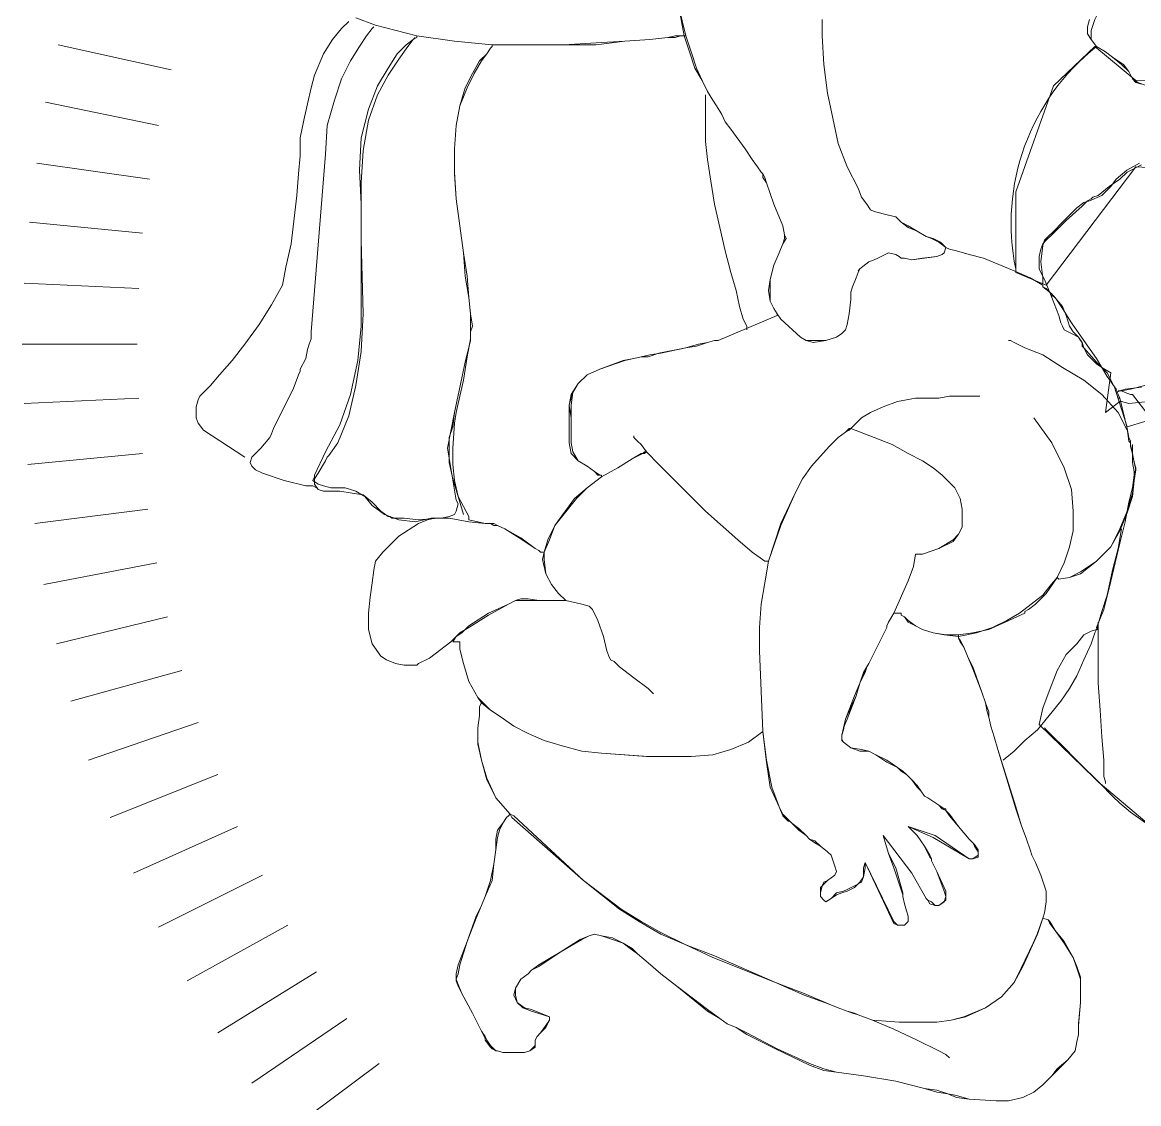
# Model space of a CAD drawing. Header units: centimetres. Extents: x -2268 to 4168, y -1681 to 1458.
# Drawn here: x 650.561 to 653.855, y 21.896 to 25.087 of the extents above; entities that cross this region are included whole.
import ezdxf

# ---------------------------------------------------------------- set-up
doc = ezdxf.new("R2010")
doc.units = ezdxf.units.CM
doc.layers.add('PDF _Geometria_Num_Penna__7', color=7, linetype='Continuous', lineweight=18)

msp = doc.modelspace()

# ---------------------------------------------------------------- linework, layer by layer
at = {"layer": 'PDF _Geometria_Num_Penna__7', "color": 7, "linetype": 'Continuous', "lineweight": 18, "flags": 128}
for points in [[(653.868, 25.465), (653.8415, 25.375), (653.8362, 25.338), (653.8257, 25.3062), (653.8257, 25.2797), (653.8204, 25.2639), (653.8204, 25.2427), (653.8151, 25.2268), (653.8045, 25.211), (653.7886, 25.1845), (653.741, 25.1263), (653.7251, 25.0945), (653.7145, 25.0628), (653.7145, 25.0363), (653.7304, 25.0152), (653.7569, 24.9993), (653.778, 24.9834), (653.8045, 24.9622), (653.8257, 24.9411), (653.8362, 24.9199), (653.8521, 24.9093), (653.8786, 24.8987)], [(652.4974, 25.1316), (652.5185, 25.0469), (652.5132, 25.0469), (652.5027, 25.0469), (652.4868, 25.0416), (652.4656, 25.0416), (652.4127, 25.0363), (652.3386, 25.031), (652.2539, 25.0204), (652.1587, 25.0204), (652.0581, 25.0204), (651.947, 25.0204), (651.8359, 25.031), (651.7247, 25.0469), (651.603, 25.0787), (651.5448, 25.0998)], [(652.9207, 25.0945), (652.9207, 25.0469), (652.926, 24.9622), (652.9366, 24.8776), (652.9525, 24.8035), (652.9684, 24.7294), (652.9948, 24.6606), (653.0266, 24.5971), (653.0372, 24.5706), (653.053, 24.5495), (653.0636, 24.5336), (653.0742, 24.5283), (653.1165, 24.5177), (653.1377, 24.5124), (653.1536, 24.4965), (653.1747, 24.4807), (653.2012, 24.4701), (653.2277, 24.4542), (653.2488, 24.4489), (653.27, 24.4383), (653.2859, 24.4225), (653.2806, 24.4066), (653.2753, 24.4013), (653.2594, 24.396), (653.2224, 24.3907), (653.1853, 24.3854), (653.1642, 24.3907), (653.1536, 24.3907), (653.1483, 24.396), (653.1377, 24.4013), (653.1165, 24.4066), (653.0848, 24.3907), (653.0742, 24.3854), (653.0583, 24.3801), (653.0319, 24.359), (653.0266, 24.3484), (653.0213, 24.3325), (653.0107, 24.306), (653.0054, 24.2902), (653.0054, 24.269), (653.0001, 24.2267), (652.9948, 24.1949), (652.9895, 24.179), (652.9842, 24.1737), (652.9789, 24.1684), (652.9631, 24.1579), (652.9313, 24.1473), (652.8943, 24.1473), (652.8731, 24.1473), (652.8572, 24.1579), (652.799, 24.2108), (652.7884, 24.2267), (652.7779, 24.2425), (652.7673, 24.2637), (652.7673, 24.2955), (652.7673, 24.3272), (652.7779, 24.3695), (652.7937, 24.4066), (652.8043, 24.433), (652.8149, 24.4489), (652.8096, 24.4595), (652.8043, 24.486), (652.7779, 24.5495), (652.7567, 24.613), (652.7514, 24.6288), (652.7461, 24.6394), (652.7408, 24.6447), (652.7302, 24.6606), (652.7144, 24.6818), (652.6932, 24.7135), (652.6509, 24.7717), (652.635, 24.7929), (652.6244, 24.8141), (652.6191, 24.8246), (652.6085, 24.8405), (652.5979, 24.8564), (652.5821, 24.8829), (652.5662, 24.9146), (652.5503, 24.9516), (652.5344, 24.9993), (652.5186, 25.0469), (652.4974, 25.1316)], [(652.4974, 25.1316), (652.5133, 25.0469), (652.5291, 24.9993), (652.545, 24.9516), (652.5662, 24.9146), (652.5821, 24.8829), (652.5979, 24.8564), (652.6085, 24.8405), (652.6191, 24.8246), (652.6244, 24.8141), (652.635, 24.7929), (652.6509, 24.7717), (652.6932, 24.7135), (652.7144, 24.6818), (652.7302, 24.6606), (652.7408, 24.6447), (652.7461, 24.6394), (652.7461, 24.6288), (652.7567, 24.613), (652.7779, 24.5495), (652.8043, 24.486), (652.8096, 24.4595), (652.8096, 24.4489), (652.8043, 24.433), (652.7937, 24.4066), (652.7779, 24.3695), (652.7673, 24.3272), (652.762, 24.2955), (652.7673, 24.2637), (652.7779, 24.2425), (652.7884, 24.2267), (652.799, 24.2108), (652.8572, 24.1579), (652.8731, 24.1473), (652.8943, 24.142), (652.9313, 24.1473), (652.9631, 24.1579), (652.9789, 24.1684), (652.9842, 24.1737), (652.9895, 24.179), (652.9948, 24.1949), (653.0001, 24.2267), (653.0054, 24.269), (653.0054, 24.2902), (653.0107, 24.306), (653.0213, 24.3325), (653.0266, 24.3484), (653.0319, 24.359)], [(651.5237, 25.0892), (651.5025, 25.0681), (651.476, 25.0363), (651.4496, 24.994), (651.4231, 24.9305), (651.4125, 24.8934), (651.4019, 24.8458), (651.3914, 24.7982), (651.3808, 24.7453), (651.3808, 24.74), (651.3808, 24.7294), (651.3808, 24.6923), (651.3755, 24.6394), (651.3702, 24.5759), (651.3543, 24.433), (651.3384, 24.3642), (651.3279, 24.3113), (651.2961, 24.2531), (651.2591, 24.1949), (651.2167, 24.1367), (651.1797, 24.0891), (651.1426, 24.0467), (651.1162, 24.015), (651.095, 23.9938), (651.0844, 23.9832), (651.0791, 23.9726), (651.0738, 23.9515), (651.0738, 23.9197), (651.0791, 23.9039), (651.095, 23.8827), (651.2167, 23.8033)], [(651.4284, 23.7133), (651.4178, 23.7186), (651.3967, 23.7186), (651.3332, 23.7345), (651.2697, 23.7557), (651.2485, 23.7663), (651.2379, 23.7768), (651.2326, 23.7874), (651.2379, 23.8033), (651.2485, 23.8139), (651.2644, 23.8298), (651.2908, 23.8615), (651.2961, 23.8721), (651.3014, 23.888), (651.312, 23.9091), (651.3596, 24.0044), (651.3755, 24.0467), (651.3808, 24.0573), (651.3808, 24.0626), (651.3967, 24.0944), (651.402, 24.1208), (651.4073, 24.1367), (651.4125, 24.1526), (651.4125, 24.1684), (651.4125, 24.1737), (651.4549, 24.6976), (651.4602, 24.7823), (651.4813, 24.8564), (651.5025, 24.9199), (651.529, 24.9728), (651.5554, 25.0152), (651.5766, 25.0469), (651.5925, 25.0681), (651.5978, 25.0734)], [(652.5132, 25.0469), (652.508, 25.0469), (652.5027, 25.0469), (652.4868, 25.0469), (652.4656, 25.0416), (652.4127, 25.0363), (652.3386, 25.031), (652.2539, 25.0257), (652.1587, 25.0204), (652.0581, 25.0204), (651.947, 25.0204), (651.8359, 25.031), (651.7247, 25.0469), (651.603, 25.0787), (651.5448, 25.0998)], [(652.9207, 25.0945), (652.9207, 25.0469), (652.926, 24.9622), (652.9366, 24.8776), (652.9525, 24.8035), (652.9684, 24.7294), (652.9948, 24.6606), (653.0266, 24.5971), (653.0372, 24.5706), (653.053, 24.5495), (653.0636, 24.5336), (653.0742, 24.5283), (653.1165, 24.5177), (653.1377, 24.5124), (653.1536, 24.4965), (653.1747, 24.486), (653.2012, 24.4701), (653.2277, 24.4542), (653.2435, 24.4489), (653.2647, 24.4383), (653.2859, 24.4225), (653.2806, 24.4066), (653.2753, 24.4013), (653.2594, 24.396), (653.2171, 24.3907), (653.1853, 24.3854), (653.1642, 24.3907), (653.1536, 24.3907), (653.1483, 24.396), (653.1377, 24.4013), (653.1165, 24.4066), (653.0848, 24.3907), (653.0742, 24.3854), (653.0583, 24.3801), (653.0319, 24.359), (653.0266, 24.3537)], [(653.8627, 24.904), (653.8468, 24.9093), (653.8362, 24.9199), (653.8256, 24.9411), (653.8098, 24.9622), (653.778, 24.9834), (653.7568, 24.9993), (653.7304, 25.0152), (653.7145, 25.0363), (653.7039, 25.0522), (653.7039, 25.0734), (653.7092, 25.0945)], [(651.7195, 25.0416), (651.7142, 25.0363), (651.693, 25.0204), (651.6665, 24.994), (651.6401, 24.9516), (651.6083, 24.8987), (651.5819, 24.8299), (651.5607, 24.7453), (651.5554, 24.65), (651.5607, 24.5495), (651.5607, 24.4436), (651.566, 24.2267), (651.5607, 24.1155), (651.5448, 24.015), (651.5237, 23.925), (651.4919, 23.8456), (651.4654, 23.8086), (651.4602, 23.8033), (651.4549, 23.7927), (651.4337, 23.7557), (651.4231, 23.7398), (651.4231, 23.7239), (651.4337, 23.7081), (651.4496, 23.7028), (651.4972, 23.7028), (651.5342, 23.6975), (651.566, 23.6922), (651.5925, 23.671), (651.6189, 23.6445), (651.6401, 23.6287), (651.6454, 23.6287), (651.6507, 23.6234), (651.6877, 23.6234), (651.73, 23.6181), (651.7883, 23.6234)], [(650.6664, 25.0204), (650.9998, 24.9464)], [(651.947, 25.0152), (651.9417, 25.0099), (651.9312, 24.994), (651.91, 24.9728), (651.8888, 24.9358), (651.8676, 24.8934), (651.8518, 24.8405), (651.8412, 24.7823), (651.8359, 24.7135), (651.8359, 24.6447), (651.8412, 24.5653), (651.8624, 24.4066), (651.8676, 24.3378), (651.8782, 24.2743), (651.8835, 24.2267), (651.8835, 24.1896), (651.8835, 24.1526), (651.8729, 24.0997), (651.8624, 24.0309), (651.8465, 23.9621), (651.8412, 23.9356), (651.8359, 23.9039), (651.8306, 23.8298), (651.8306, 23.7821), (651.8359, 23.7345), (651.8465, 23.6869), (651.8624, 23.634)], [(654.1326, 24.6447), (653.8468, 24.6606), (653.5822, 24.3113), (653.4923, 24.3484), (653.4923, 24.5865), (653.6034, 24.8987), (653.7251, 25.0152), (653.8468, 24.9146), (654.2437, 24.904)], [(652.5768, 24.8723), (652.5768, 24.867), (652.5768, 24.8511), (652.5768, 24.8194), (652.5768, 24.7823), (652.5768, 24.7347), (652.5821, 24.6818), (652.5926, 24.6183), (652.6032, 24.5495), (652.635, 24.4119), (652.6509, 24.3484), (652.6667, 24.2955), (652.6773, 24.2478), (652.6879, 24.2108), (652.6985, 24.1896), (652.6985, 24.179)], [(650.6293, 24.8511), (650.9627, 24.7823)], [(650.6029, 24.6712), (650.9363, 24.6236)], [(653.8627, 24.6659), (653.8204, 24.6447), (653.7992, 24.6236), (653.7674, 24.6024), (653.7357, 24.5759), (653.7198, 24.5706), (653.7145, 24.5653), (653.7039, 24.56), (653.6881, 24.5442), (653.6404, 24.5018), (653.5981, 24.4595), (653.5822, 24.4436), (653.5716, 24.433), (653.5664, 24.4172), (653.5611, 24.396), (653.5611, 24.3748), (653.5611, 24.359), (653.5664, 24.3484), (653.5769, 24.3272), (653.5981, 24.2743), (653.6193, 24.2214), (653.6246, 24.2002), (653.6299, 24.1896), (653.6351, 24.179), (653.6563, 24.1684), (653.6775, 24.1579), (653.6881, 24.142), (653.6934, 24.1261), (653.7039, 24.1049), (653.7304, 24.0785), (653.7463, 24.0679), (653.7727, 24.052), (653.7569, 23.9356), (653.7992, 23.9674), (653.8045, 23.9674), (653.8257, 23.9621), (653.8839, 23.9674)], [(653.5716, 24.3166), (653.5716, 24.3219), (653.5716, 24.3325), (653.5663, 24.3801), (653.5716, 24.4278), (653.5769, 24.4436), (653.5928, 24.4595), (653.5981, 24.4648), (653.6351, 24.5018), (653.651, 24.5177), (653.6722, 24.5389), (653.6933, 24.5548), (653.7092, 24.56), (653.7463, 24.5759), (653.7727, 24.6024), (653.7886, 24.6236), (653.8203, 24.65), (653.8574, 24.6712)], [(650.5817, 24.4965), (650.9151, 24.4648)], [(653.2859, 24.4225), (653.2964, 24.4172), (653.3176, 24.4119), (653.3547, 24.4013), (653.397, 24.3907), (653.487, 24.3537), (653.5346, 24.3325), (653.5716, 24.3113), (653.5716, 24.306), (653.5981, 24.2849)], [(650.5658, 24.3166), (650.9045, 24.3007)], [(653.6193, 23.4435), (653.651, 23.4487), (653.6828, 23.4593), (653.7304, 23.4964), (653.7727, 23.5387), (653.7992, 23.5916), (653.8204, 23.6445), (653.8362, 23.6975), (653.8415, 23.7398), (653.8468, 23.7716), (653.8415, 23.7874), (653.8362, 23.8139), (653.8309, 23.8351), (653.8309, 23.8456), (653.8309, 23.8509), (653.8257, 23.8615), (653.8204, 23.888), (653.7992, 23.9779), (653.7939, 23.9885), (653.7886, 24.0044), (653.7622, 24.0414), (653.7304, 24.0944), (653.6934, 24.1473), (653.6563, 24.2002), (653.6299, 24.2425), (653.6087, 24.2743), (653.5981, 24.2796), (653.5981, 24.2849)], [(652.7884, 24.2214), (652.6138, 24.1473), (652.6032, 24.1473), (652.5821, 24.142), (652.5503, 24.1314), (652.5186, 24.1261), (652.4392, 24.1102), (652.4074, 24.0997), (652.3863, 24.0997), (652.3651, 24.0944), (652.3333, 24.0891), (652.2645, 24.0626), (652.2275, 24.0467), (652.201, 24.0203), (652.1799, 23.9885), (652.1746, 23.9568), (652.1746, 23.9197), (652.1746, 23.8933), (652.1746, 23.8456), (652.1799, 23.8139), (652.201, 23.7927), (652.2275, 23.7768), (652.2487, 23.761), (652.2592, 23.7504), (652.2645, 23.7504)], [(653.4711, 24.1473), (653.4764, 24.1473), (653.487, 24.142), (653.5187, 24.1261), (653.5716, 24.1049), (653.6299, 24.0679), (653.6934, 24.0309), (653.7463, 23.9885), (653.7939, 23.9356), (653.8204, 23.8827)], [(650.5605, 24.1367), (650.8992, 24.1367)], [(653.8733, 24.015), (653.8309, 24.0044), (653.8045, 23.9991), (653.7939, 23.9991)], [(653.0054, 23.888), (653.0107, 23.8933), (653.0213, 23.9039), (653.0372, 23.9197), (653.0636, 23.9356), (653.1007, 23.9515), (653.143, 23.9674), (653.1959, 23.9779), (653.2541, 23.9779), (653.2647, 23.9779), (653.2965, 23.9832), (653.3864, 23.9832)], [(653.8733, 23.9091), (653.8204, 23.8933), (653.7886, 23.9938), (653.7992, 23.9991), (653.8151, 24.0044), (653.8627, 24.0097)], [(653.7992, 23.9991), (653.8045, 23.9991), (653.8151, 23.9938), (653.8309, 23.9885), (653.8362, 23.9885), (653.9262, 23.8721)], [(650.5658, 23.9621), (650.9045, 23.9779)], [(653.1536, 23.3429), (653.1536, 23.3376), (653.1641, 23.3323), (653.1747, 23.3164), (653.1959, 23.3059), (653.2171, 23.2953), (653.2488, 23.2847), (653.2806, 23.2794), (653.3229, 23.2741), (653.3758, 23.2847), (653.4235, 23.3006), (653.4658, 23.3217), (653.5028, 23.3429), (653.5716, 23.3958), (653.5928, 23.4223), (653.614, 23.4487), (653.6351, 23.4911), (653.651, 23.5387), (653.6616, 23.5863), (653.6616, 23.6445), (653.6563, 23.7081), (653.6351, 23.7716), (653.5981, 23.8456), (653.5452, 23.9197)], [(652.3651, 23.8668), (652.3651, 23.8615), (652.3757, 23.8509), (652.3863, 23.8403), (652.4021, 23.8192), (652.4392, 23.7821), (652.4815, 23.7398), (652.5768, 23.6445), (652.672, 23.5599), (652.7144, 23.5228), (652.7514, 23.4964)], [(652.4021, 23.8192), (652.3968, 23.8139), (652.3862, 23.8139), (652.3598, 23.798), (652.3174, 23.7716), (652.2698, 23.7451), (652.2275, 23.7133), (652.1904, 23.6816), (652.1322, 23.6022), (652.1111, 23.5599), (652.1005, 23.5228), (652.0952, 23.5017), (652.1058, 23.4593), (652.1216, 23.4276), (652.1428, 23.4011), (652.164, 23.38)], [(653.905, 22.7026), (653.8309, 22.7555), (653.7992, 22.782), (653.778, 22.8031), (653.7622, 22.819), (653.7569, 22.8243), (653.5611, 23.0148), (653.5716, 23.0624), (653.5875, 23.1048), (653.614, 23.1736), (653.6404, 23.2212), (653.6722, 23.2529), (653.6934, 23.2794), (653.7145, 23.29), (653.7304, 23.2953), (653.7357, 23.2953), (653.7304, 23.3006), (653.7516, 23.3535), (653.7674, 23.417), (653.7992, 23.5493), (653.8151, 23.6128), (653.8257, 23.671), (653.8362, 23.7133), (653.8415, 23.7504), (653.8415, 23.761), (653.8362, 23.7874), (653.8362, 23.8192), (653.8362, 23.8403)], [(650.5764, 23.7821), (650.9151, 23.8139)], [(650.5976, 23.6075), (650.931, 23.6498)], [(652.0899, 23.5228), (652.0846, 23.5281), (652.074, 23.5334), (652.0264, 23.5652), (651.9841, 23.5916), (651.9629, 23.6022), (651.9523, 23.6022), (651.9417, 23.6075), (651.9259, 23.6075), (651.8782, 23.6128), (651.82, 23.6234), (651.7936, 23.6234), (651.7777, 23.6234), (651.7565, 23.6181), (651.7301, 23.6075), (651.6718, 23.5705), (651.6242, 23.5228), (651.6031, 23.4964), (651.5978, 23.4699), (651.5925, 23.4329), (651.5872, 23.3905), (651.5819, 23.3429), (651.5819, 23.2953), (651.5925, 23.2529), (651.6189, 23.2159), (651.6348, 23.2053), (651.6613, 23.1947), (651.6877, 23.1894), (651.7195, 23.1894), (651.7248, 23.1894), (651.7301, 23.1947), (651.7618, 23.2106), (651.8253, 23.2582), (651.8412, 23.2741), (651.8518, 23.2847), (651.8782, 23.3006), (651.9364, 23.3376), (651.9947, 23.3694), (652.0158, 23.38), (652.0317, 23.38), (652.0529, 23.38), (652.0846, 23.38), (652.164, 23.38), (652.2116, 23.3694), (652.2328, 23.3641), (652.2434, 23.3535), (652.2592, 23.3217), (652.2751, 23.2741), (652.2857, 23.2318), (652.291, 23.2159), (652.2963, 23.2053), (652.3069, 23.2), (652.3228, 23.1842), (652.3651, 23.1524), (652.4074, 23.1206), (652.418, 23.1101), (652.4233, 23.1048)], [(653.8045, 23.5916), (653.7939, 23.5334), (653.778, 23.4699), (653.7622, 23.3958), (653.7463, 23.3482), (653.7304, 23.2953), (653.7251, 23.2847), (653.7145, 23.2529), (653.6934, 23.2053), (653.6722, 23.1577), (653.651, 23.1206), (653.6246, 23.0836), (653.5558, 22.9989), (653.5187, 22.9672), (653.487, 22.9354), (653.4605, 22.9143), (653.4552, 22.909)], [(650.624, 23.4276), (650.9574, 23.4911)], [(650.6611, 23.2529), (650.9892, 23.3323)], [(653.7569, 22.8402), (653.7569, 22.8455), (653.7516, 22.8613), (653.7516, 22.8772), (653.7516, 22.909), (653.7463, 22.9778), (653.741, 23.0571), (653.7357, 23.1365), (653.7357, 23.2159), (653.7357, 23.2794), (653.7357, 23.3006), (653.7357, 23.3164)], [(651.8518, 23.2582), (651.8518, 23.2529), (651.8518, 23.2371), (651.8623, 23.1947), (651.8782, 23.1418), (651.9047, 23.0942), (651.9153, 23.0783), (651.9417, 23.0571), (651.9735, 23.036), (652.0105, 23.0095), (652.0528, 22.9884), (652.1005, 22.9672), (652.1534, 22.9513), (652.2116, 22.9354), (652.2698, 22.9301), (652.4021, 22.9196), (652.5344, 22.9196), (652.5979, 22.9248), (652.6508, 22.9407), (652.7038, 22.9619), (652.7461, 22.9936)], [(653.3229, 23.2688), (653.3282, 23.2582), (653.3388, 23.2424), (653.3494, 23.2159), (653.3653, 23.1789), (653.3917, 23.1101), (653.4023, 23.0783), (653.4076, 23.0519), (653.4129, 23.036), (653.4182, 23.0095), (653.4288, 22.9778), (653.4393, 22.9407), (653.4923, 22.7661), (653.5081, 22.7185), (653.524, 22.6761), (653.5346, 22.6444), (653.5399, 22.6285), (653.5505, 22.6073), (653.5664, 22.5703), (653.5822, 22.5227), (653.5822, 22.4909), (653.5769, 22.4592), (653.5716, 22.4433), (653.5558, 22.3957), (653.5081, 22.2951), (653.487, 22.2528), (653.4499, 22.2104), (653.4023, 22.1787), (653.3388, 22.1522), (653.3018, 22.1416), (653.2594, 22.1364), (653.2065, 22.1364), (653.1483, 22.1364), (653.0689, 22.1416)], [(650.7034, 23.0836), (651.0315, 23.1736)], [(651.9153, 23.0783), (651.91, 23.0677), (651.91, 23.0413), (651.9047, 23.0042), (651.9047, 22.9566), (651.9153, 22.909), (651.9312, 22.8508), (651.9576, 22.7978), (651.9999, 22.7502), (652.0052, 22.7396), (652.2169, 22.5544), (652.3228, 22.4697), (652.381, 22.4327), (652.4445, 22.3957), (652.5186, 22.3639), (652.5979, 22.3269), (652.7831, 22.2528), (652.8678, 22.2157), (652.9419, 22.1893), (652.9684, 22.1787), (652.9948, 22.1681), (653.0107, 22.1628), (653.0266, 22.1575), (653.0425, 22.1522), (653.0689, 22.1416), (653.1324, 22.1152), (653.2012, 22.0834), (653.2647, 22.0517), (653.2859, 22.0411), (653.2965, 22.0305)], [(650.7563, 22.909), (651.0792, 23.0201)], [(653.5769, 23.0042), (653.5822, 22.9989), (653.5928, 22.9884), (653.6087, 22.9725), (653.6246, 22.9566), (653.6775, 22.9037), (653.741, 22.8402), (653.8098, 22.782), (653.8733, 22.729), (653.9368, 22.692), (653.958, 22.6761), (653.9791, 22.6708)], [(650.8199, 22.7396), (651.1374, 22.8666)], [(651.9947, 22.7449), (651.9894, 22.7396), (651.9788, 22.7238), (651.9629, 22.7026), (651.9576, 22.6761), (651.9576, 22.6444), (651.9523, 22.602), (651.9417, 22.5544), (651.9259, 22.5068), (651.9153, 22.4803), (651.8994, 22.4433), (651.8729, 22.3745), (651.8465, 22.3057), (651.8412, 22.2792), (651.8412, 22.2581), (651.8465, 22.2422), (651.8571, 22.221), (651.8888, 22.1628), (651.9153, 22.1099), (651.9259, 22.0887), (651.9259, 22.0834), (651.9417, 22.0623), (651.947, 22.057), (651.9576, 22.0517), (651.9629, 22.0517), (651.9788, 22.0464), (651.9999, 22.0464), (652.0423, 22.0464), (652.0582, 22.0517), (652.074, 22.0623), (652.074, 22.0834), (652.0793, 22.094), (652.0899, 22.1046), (652.1058, 22.1205), (652.1164, 22.1416), (652.1164, 22.1469), (652.1164, 22.1522), (652.0634, 22.1681), (652.037, 22.1787), (652.0211, 22.1946), (652.0105, 22.2157), (652.0158, 22.2369), (652.0317, 22.2634), (652.0529, 22.2792), (652.0634, 22.2898), (652.0846, 22.3004), (652.1481, 22.3427), (652.2063, 22.3798), (652.2328, 22.3904), (652.2487, 22.3957), (652.2698, 22.3904), (652.3016, 22.3798), (652.3333, 22.3692), (652.3545, 22.3533), (652.3757, 22.3374), (652.4074, 22.311), (652.4445, 22.2792), (652.4921, 22.2422), (652.5821, 22.1681), (652.6191, 22.1469), (652.6403, 22.1311), (652.6667, 22.1205), (652.6985, 22.0993), (652.7831, 22.057), (652.8837, 22.0093), (652.926, 21.9935), (652.9631, 21.9882), (653.0425, 21.9776), (653.1377, 21.9617), (653.2224, 21.9406), (653.2594, 21.93), (653.2912, 21.9247), (653.3176, 21.9141), (653.3547, 21.9088), (653.4341, 21.9035), (653.4711, 21.9035), (653.5134, 21.9141), (653.5452, 21.93), (653.5716, 21.9511), (653.5981, 21.9776), (653.614, 21.9988), (653.6457, 22.0252), (653.6669, 22.0517), (653.6722, 22.0781), (653.6775, 22.0993), (653.6775, 22.1258), (653.6828, 22.1946), (653.6828, 22.2634), (653.6722, 22.2951), (653.6616, 22.3269), (653.6351, 22.3692), (653.6087, 22.4062), (653.5928, 22.4274), (653.5875, 22.438)], [(650.8886, 22.5756), (651.1956, 22.7132)], [(650.9627, 22.4168), (651.2697, 22.5703)], [(651.0474, 22.2581), (651.3437, 22.4221)], [(651.1374, 22.1046), (651.4284, 22.2845)], [(651.2379, 21.9564), (651.5184, 22.1469)], [(651.3385, 21.8083), (651.6136, 22.0146)]]:
    msp.add_lwpolyline(points, dxfattribs=at)
for points in [[(651.4708, 23.7133), (651.4496, 23.7186), (651.4337, 23.7239), (651.4178, 23.7345), (651.4231, 23.7451), (651.4231, 23.7504), (651.4549, 23.8192), (651.4972, 23.8986), (651.529, 23.9885), (651.5501, 24.0891), (651.5607, 24.1896), (651.5607, 24.4066), (651.5607, 24.613), (651.566, 24.7082), (651.5819, 24.7982), (651.6083, 24.8723), (651.6401, 24.9305), (651.6718, 24.9781), (651.6983, 25.0152), (651.7142, 25.0363), (651.7248, 25.0416), (651.7248, 25.0469), (651.8359, 25.031), (651.947, 25.0204), (651.947, 25.0152), (651.9417, 25.0099), (651.9312, 24.994), (651.9153, 24.9728), (651.8941, 24.9358), (651.8729, 24.8934), (651.8518, 24.8405), (651.8412, 24.7823), (651.8359, 24.7135), (651.8359, 24.6394), (651.8412, 24.5653), (651.8624, 24.4066), (651.8729, 24.3378), (651.8782, 24.2743), (651.8835, 24.2267), (651.8888, 24.1896), (651.8835, 24.1737), (651.8835, 24.1473), (651.8676, 24.0838), (651.8359, 23.9356), (651.8147, 23.8298), (651.8412, 23.6763), (651.8465, 23.6657), (651.8412, 23.6445), (651.8359, 23.634), (651.82, 23.6287), (651.7989, 23.6234), (651.7671, 23.6234), (651.7195, 23.6128), (651.6718, 23.6181), (651.6295, 23.634), (651.5925, 23.6604), (651.5713, 23.6869), (651.5448, 23.7028), (651.5131, 23.7133)], [(651.82, 23.8192), (651.82, 23.8351), (651.82, 23.8615), (651.8306, 23.8933), (651.8359, 23.9356), (651.8676, 24.0838), (651.8835, 24.1473), (651.8835, 24.1737), (651.8888, 24.1896), (651.8835, 24.2267), (651.8782, 24.2743), (651.8729, 24.3378), (651.8624, 24.4066), (651.8412, 24.5653), (651.8359, 24.6394), (651.8359, 24.7135), (651.8412, 24.7823), (651.8518, 24.8405), (651.8729, 24.8934), (651.8941, 24.9358), (651.9153, 24.9728), (651.9312, 24.994), (651.9417, 25.0099), (651.947, 25.0152), (651.947, 25.0204), (652.0582, 25.0204), (652.1587, 25.0204), (652.254, 25.0204), (652.3386, 25.031), (652.4127, 25.0363), (652.4656, 25.0416), (652.4868, 25.0416), (652.5027, 25.0469), (652.508, 25.0469), (652.5133, 25.0469), (652.5186, 25.0469), (652.5344, 24.9993), (652.5503, 24.9516), (652.5662, 24.9146), (652.5821, 24.8829), (652.5979, 24.8564), (652.6085, 24.8405), (652.6191, 24.8246), (652.6244, 24.8141), (652.635, 24.7929), (652.6509, 24.7717), (652.6932, 24.7135), (652.7144, 24.6818), (652.7302, 24.6606), (652.7408, 24.6447), (652.7461, 24.6394), (652.7514, 24.6288), (652.7567, 24.613), (652.7779, 24.5495), (652.8043, 24.486), (652.8096, 24.4595), (652.8149, 24.4489), (652.8043, 24.433), (652.7937, 24.4066), (652.7779, 24.3695), (652.7673, 24.3272), (652.7673, 24.2955), (652.7673, 24.2637), (652.7779, 24.2425), (652.7884, 24.2267), (652.7884, 24.2214), (652.6138, 24.1473), (652.6032, 24.1473), (652.5821, 24.142), (652.5556, 24.1367), (652.5186, 24.1261), (652.4445, 24.1102), (652.4127, 24.1049), (652.3863, 24.0997), (652.3651, 24.0944), (652.3386, 24.0891), (652.2645, 24.0626), (652.2275, 24.0467), (652.201, 24.0203), (652.1852, 23.9938), (652.1799, 23.9568), (652.1799, 23.9197), (652.1799, 23.8933), (652.1799, 23.8456), (652.1852, 23.8192), (652.201, 23.7927), (652.2275, 23.7768), (652.2487, 23.761), (652.2645, 23.7504), (652.2698, 23.7504), (652.2698, 23.7451), (652.2275, 23.7133), (652.1957, 23.6816), (652.1322, 23.6022), (652.1164, 23.5599), (652.1005, 23.5228), (652.0899, 23.5228), (652.0846, 23.5281), (652.074, 23.5334), (652.0317, 23.5652), (651.9841, 23.5916), (651.9629, 23.6022), (651.9523, 23.6075), (651.9417, 23.6075), (651.9259, 23.6075), (651.8782, 23.6181), (651.8782, 23.6287), (651.8465, 23.6869), (651.8306, 23.7398), (651.82, 23.7874)], [(652.201, 23.7927), (652.1852, 23.8192), (652.1799, 23.8456), (652.1799, 23.8933), (652.1799, 23.9197), (652.1746, 23.9568), (652.1852, 23.9938), (652.201, 24.0203), (652.2275, 24.0467), (652.2645, 24.0626), (652.3386, 24.0891), (652.3651, 24.0944), (652.3863, 24.0997), (652.4127, 24.1049), (652.4445, 24.1102), (652.5186, 24.1261), (652.5556, 24.1367), (652.5821, 24.142), (652.6032, 24.1473), (652.6138, 24.1473), (652.7884, 24.2214), (652.7884, 24.2267), (652.799, 24.2108), (652.8572, 24.1579), (652.8731, 24.1473), (652.8943, 24.1473), (652.9313, 24.1473), (652.9631, 24.1579), (652.9789, 24.1684), (652.9842, 24.1737), (652.9895, 24.179), (652.9948, 24.1949), (653.0001, 24.2267), (653.0054, 24.269), (653.0054, 24.2902), (653.0107, 24.306), (653.0213, 24.3325), (653.0266, 24.3484), (653.0319, 24.359), (653.0583, 24.3801), (653.0742, 24.3854), (653.0848, 24.3907), (653.1165, 24.4066), (653.1377, 24.4013), (653.1483, 24.396), (653.1536, 24.3907), (653.1642, 24.3907), (653.1853, 24.3854), (653.2224, 24.3907), (653.2594, 24.396), (653.2753, 24.4013), (653.2806, 24.4066), (653.2859, 24.4225), (653.2965, 24.4172), (653.3176, 24.4119), (653.3547, 24.4013), (653.397, 24.3907), (653.487, 24.3537), (653.5346, 24.3325), (653.5716, 24.3113), (653.5716, 24.306), (653.5822, 24.3007), (653.6034, 24.2796), (653.6299, 24.2478), (653.6404, 24.2214), (653.651, 24.1896), (653.6616, 24.1737), (653.6775, 24.1579), (653.6828, 24.1473), (653.6881, 24.142), (653.6881, 24.1314), (653.6934, 24.1261), (653.7304, 24.0838), (653.7622, 24.052), (653.7833, 24.0097), (653.7886, 23.9938), (653.7939, 23.9779), (653.7992, 23.9779), (653.8204, 23.888), (653.8257, 23.8509), (653.8309, 23.8456), (653.8309, 23.8403), (653.8468, 23.7663), (653.8415, 23.7345), (653.8362, 23.6869), (653.8204, 23.6393), (653.7992, 23.5863), (653.7727, 23.5387), (653.7304, 23.4964), (653.6828, 23.4646), (653.651, 23.4487), (653.6193, 23.4435), (653.614, 23.4487), (653.5822, 23.4011), (653.5505, 23.3694), (653.5293, 23.3535), (653.5187, 23.3482), (653.5187, 23.3429), (653.4605, 23.3164), (653.4129, 23.2953), (653.3653, 23.2847), (653.3229, 23.2794), (653.2859, 23.2794), (653.2488, 23.2847), (653.2171, 23.2953), (653.1959, 23.3059), (653.1747, 23.3217), (653.1642, 23.3323), (653.1536, 23.3376), (653.1536, 23.3429), (653.1324, 23.3429), (653.1747, 23.4382), (653.1906, 23.4805), (653.1959, 23.5175), (653.2012, 23.5175), (653.2171, 23.5175), (653.2647, 23.5334), (653.307, 23.5599), (653.3229, 23.5758), (653.3335, 23.5969), (653.3335, 23.6498), (653.3282, 23.6816), (653.3123, 23.7133), (653.2753, 23.7504), (653.2488, 23.7716), (653.2171, 23.7927), (653.1747, 23.8139), (653.1271, 23.8403), (653.0742, 23.8615), (653.0054, 23.888), (653.0001, 23.888), (652.9895, 23.8774), (652.9684, 23.8615), (652.9419, 23.8351), (652.889, 23.7768), (652.8625, 23.7398), (652.8414, 23.6975), (652.799, 23.6075), (652.762, 23.4964), (652.7514, 23.4964), (652.7144, 23.5228), (652.672, 23.5599), (652.5768, 23.6445), (652.4815, 23.7398), (652.4392, 23.7821), (652.4021, 23.8192), (652.3968, 23.8192), (652.3915, 23.8139), (652.3598, 23.798), (652.3175, 23.7716), (652.2698, 23.7451), (652.2698, 23.7504), (652.2645, 23.7504), (652.2487, 23.761), (652.2275, 23.7768)], [(652.7355, 23.2318), (652.7355, 23.3006), (652.7408, 23.3694), (652.7514, 23.4329), (652.762, 23.4964), (652.799, 23.6075), (652.8413, 23.6975), (652.8625, 23.7398), (652.889, 23.7768), (652.9419, 23.8351), (652.9683, 23.8615), (652.9895, 23.8774), (653.0001, 23.888), (653.0054, 23.888), (653.0742, 23.8615), (653.1271, 23.8403), (653.1747, 23.8139), (653.2171, 23.7927), (653.2488, 23.7716), (653.2753, 23.7504), (653.3123, 23.7133), (653.3282, 23.6816), (653.3335, 23.6498), (653.3335, 23.5969), (653.3229, 23.5758), (653.307, 23.5599), (653.2647, 23.5334), (653.2171, 23.5175), (653.2012, 23.5175), (653.1959, 23.5175), (653.1906, 23.4805), (653.1747, 23.4382), (653.1324, 23.3429), (653.1165, 23.3164), (653.1112, 23.3059), (653.1112, 23.3006), (653.0583, 23.1947), (653.053, 23.1842), (653.0424, 23.1683), (653.0319, 23.1365), (653.0213, 23.0995), (652.9895, 23.0307), (652.9842, 23.0042), (652.9789, 22.9831), (652.9789, 22.9725), (652.9842, 22.9619), (653.0054, 22.946), (653.0371, 22.9407), (653.0583, 22.9354), (653.0795, 22.9248), (653.1112, 22.909), (653.143, 22.8878), (653.1589, 22.8772), (653.1694, 22.8666), (653.1853, 22.8508), (653.2012, 22.8349), (653.2118, 22.819), (653.2224, 22.8031), (653.2329, 22.7978), (653.2647, 22.7767), (653.2806, 22.7661), (653.2859, 22.7661), (653.2859, 22.7608), (653.2964, 22.7502), (653.3229, 22.7132), (653.3547, 22.6761), (653.3652, 22.6655), (653.3705, 22.6603), (653.3811, 22.6444), (653.3811, 22.6285), (653.3652, 22.6179), (653.3547, 22.6179), (653.2541, 22.6867), (653.1747, 22.7132), (653.2012, 22.6867), (653.2224, 22.655), (653.2382, 22.6285), (653.2435, 22.6179), (653.2435, 22.6126), (653.2488, 22.602), (653.2594, 22.5809), (653.2859, 22.5227), (653.2859, 22.5068), (653.2859, 22.4962), (653.2647, 22.4803), (653.2541, 22.4803), (653.2435, 22.4909), (653.2329, 22.4962), (653.2277, 22.5015), (653.1853, 22.5756), (653.1006, 22.6867), (653.1165, 22.6338), (653.1377, 22.5915), (653.1589, 22.5174), (653.1589, 22.5068), (653.1641, 22.4856), (653.1694, 22.4645), (653.1747, 22.4486), (653.1747, 22.4327), (653.1641, 22.4221), (653.143, 22.4221), (653.1377, 22.4274), (653.1324, 22.4327), (653.0477, 22.6073), (653.0477, 22.5915), (653.0424, 22.565), (653.0371, 22.5491), (653.016, 22.5385), (652.9948, 22.528), (652.9842, 22.5227), (652.9631, 22.5174), (652.9472, 22.5015), (652.9313, 22.4909), (652.926, 22.4962), (652.9154, 22.5068), (652.9154, 22.5227), (652.9154, 22.5332), (652.9207, 22.5385), (652.926, 22.5491), (652.9366, 22.5544), (652.9578, 22.5703), (652.9631, 22.5809), (652.9578, 22.5968), (652.9472, 22.6285), (652.9366, 22.6391), (652.9154, 22.655), (652.8996, 22.6708), (652.8837, 22.6761), (652.8731, 22.6867), (652.8519, 22.7079), (652.8308, 22.7238), (652.8255, 22.729), (652.8043, 22.7502), (652.7937, 22.7714), (652.7725, 22.8296), (652.7567, 22.909), (652.7461, 22.9936)], [(652.7461, 22.9936), (652.7567, 22.9037), (652.7673, 22.8296), (652.7937, 22.7714), (652.8043, 22.7449), (652.8202, 22.729), (652.8255, 22.729), (652.8308, 22.7238), (652.8519, 22.7026), (652.8731, 22.6867), (652.8837, 22.6761), (652.8996, 22.6655), (652.9154, 22.655), (652.9366, 22.6391), (652.9472, 22.6285), (652.9578, 22.5968), (652.9631, 22.5809), (652.9578, 22.5703), (652.9366, 22.5544), (652.926, 22.5438), (652.9207, 22.5385), (652.9154, 22.5174), (652.9154, 22.5068), (652.926, 22.4962), (652.9313, 22.4909), (652.9472, 22.5015), (652.9631, 22.5121), (652.9789, 22.5174), (652.9948, 22.5227), (653.016, 22.5332), (653.0319, 22.5491), (653.0425, 22.565), (653.0425, 22.5915), (653.0477, 22.6073), (653.1324, 22.4274), (653.143, 22.4221), (653.1642, 22.4221), (653.1747, 22.4327), (653.1747, 22.4486), (653.1695, 22.4645), (653.1642, 22.4856), (653.1589, 22.5068), (653.1589, 22.5121), (653.1324, 22.5915), (653.1165, 22.6338), (653.1007, 22.6867), (653.1853, 22.5756), (653.2277, 22.5015), (653.233, 22.4962), (653.2383, 22.4856), (653.2541, 22.4803), (653.2647, 22.4803), (653.2806, 22.4909), (653.2859, 22.5068), (653.2806, 22.5227), (653.2594, 22.5809), (653.2488, 22.602), (653.2435, 22.6126), (653.2435, 22.6179), (653.2383, 22.6232), (653.2224, 22.655), (653.2012, 22.6867), (653.1747, 22.7132), (653.2488, 22.6814), (653.3547, 22.6179), (653.3653, 22.6179), (653.3811, 22.6232), (653.3811, 22.6391), (653.3706, 22.655), (653.3653, 22.6655), (653.3547, 22.6761), (653.3229, 22.7132), (653.2965, 22.7449), (653.2859, 22.7608), (653.2753, 22.7661), (653.2647, 22.7767), (653.233, 22.7978), (653.2224, 22.8031), (653.2118, 22.819), (653.2012, 22.8296), (653.1853, 22.8508), (653.1695, 22.8666), (653.1536, 22.8772), (653.143, 22.8878), (653.1112, 22.9037), (653.0795, 22.9248), (653.0583, 22.9354), (653.0319, 22.9354), (653.0054, 22.946), (652.9842, 22.9619), (652.9789, 22.9672), (652.9789, 22.9831), (652.9842, 22.9989), (652.9895, 23.0307), (653.016, 23.0995), (653.0319, 23.1365), (653.0425, 23.163), (653.053, 23.1842), (653.0583, 23.1947), (653.1112, 23.3006), (653.1112, 23.3059), (653.1165, 23.3164), (653.1324, 23.3429), (653.1747, 23.4382), (653.1906, 23.4805), (653.1959, 23.5175), (653.2012, 23.5175), (653.2171, 23.5175), (653.2647, 23.5334), (653.307, 23.5546), (653.3229, 23.5758), (653.3335, 23.5969), (653.3335, 23.6498), (653.3282, 23.6816), (653.3123, 23.7133), (653.2753, 23.7504), (653.2488, 23.7716), (653.2171, 23.7927), (653.1747, 23.8139), (653.1271, 23.8403), (653.0742, 23.8615), (653.0054, 23.888), (653.0001, 23.8827), (652.9895, 23.8774), (652.9684, 23.8615), (652.9419, 23.8351), (652.889, 23.7768), (652.8625, 23.7398), (652.8414, 23.6975), (652.799, 23.6022), (652.762, 23.4964), (652.7514, 23.4329), (652.7408, 23.3694), (652.7355, 23.3006), (652.7355, 23.2318)], [(651.9047, 23.0942), (651.8782, 23.1418), (651.8624, 23.1947), (651.8518, 23.2371), (651.8518, 23.2529), (651.8518, 23.2582), (651.8306, 23.2582), (651.8412, 23.2741), (651.8571, 23.2847), (651.8782, 23.3059), (651.9364, 23.3429), (651.9947, 23.3694), (652.0158, 23.38), (652.0317, 23.3852), (652.0529, 23.3852), (652.0846, 23.38), (652.164, 23.38), (652.1428, 23.4011), (652.1217, 23.4276), (652.1058, 23.4593), (652.1005, 23.5017), (652.1005, 23.5228), (652.1164, 23.5599), (652.1322, 23.6022), (652.1957, 23.6816), (652.2275, 23.7133), (652.2698, 23.7451), (652.3175, 23.7716), (652.3598, 23.798), (652.3915, 23.8139), (652.3968, 23.8192), (652.4021, 23.8192), (652.4392, 23.7821), (652.4815, 23.7398), (652.5768, 23.6445), (652.672, 23.5599), (652.7144, 23.5228), (652.7514, 23.4964), (652.762, 23.4964), (652.7514, 23.4329), (652.7408, 23.3694), (652.7355, 23.3006), (652.7355, 23.2318), (652.7461, 22.9936), (652.7038, 22.9619), (652.6509, 22.9407), (652.5979, 22.9248), (652.5344, 22.9196), (652.4074, 22.9196), (652.2698, 22.9301), (652.2116, 22.9354), (652.1534, 22.9513), (652.1005, 22.9672), (652.0529, 22.9884), (652.0105, 23.0095), (651.9735, 23.036), (651.9417, 23.0571), (651.9206, 23.0783)], [(651.9205, 23.0783), (651.9417, 23.0571), (651.9735, 23.036), (652.0105, 23.0095), (652.0528, 22.9884), (652.1005, 22.9672), (652.1534, 22.9513), (652.2116, 22.9354), (652.2698, 22.9301), (652.4074, 22.9196), (652.5344, 22.9196), (652.5979, 22.9248), (652.6508, 22.9407), (652.7038, 22.9619), (652.7461, 22.9936), (652.7567, 22.909), (652.7725, 22.8296), (652.7937, 22.7714), (652.8043, 22.7502), (652.8255, 22.729), (652.8308, 22.7238), (652.8519, 22.7079), (652.8731, 22.6867), (652.8837, 22.6761), (652.8996, 22.6708), (652.9154, 22.655), (652.9366, 22.6391), (652.9472, 22.6285), (652.9578, 22.5968), (652.9631, 22.5809), (652.9578, 22.5703), (652.9366, 22.5544), (652.926, 22.5491), (652.9207, 22.5385), (652.9154, 22.5332), (652.9154, 22.5227), (652.9154, 22.5068), (652.926, 22.4962), (652.9313, 22.4909), (652.9472, 22.5015), (652.9631, 22.5174), (652.9842, 22.5227), (652.9948, 22.528), (653.016, 22.5385), (653.0371, 22.5491), (653.0424, 22.565), (653.0477, 22.5915), (653.0477, 22.6073), (653.1324, 22.4327), (653.1377, 22.4274), (653.143, 22.4221), (653.1641, 22.4221), (653.1747, 22.4327), (653.1747, 22.4486), (653.1694, 22.4645), (653.1641, 22.4856), (653.1589, 22.5068), (653.1589, 22.5174), (653.1377, 22.5915), (653.1165, 22.6338), (653.1006, 22.6867), (653.1853, 22.5756), (653.2277, 22.5015), (653.2329, 22.4962), (653.2435, 22.4909), (653.2541, 22.4803), (653.2647, 22.4803), (653.2859, 22.4962), (653.2859, 22.5068), (653.2859, 22.5227), (653.2594, 22.5809), (653.2488, 22.602), (653.2435, 22.6126), (653.2435, 22.6179), (653.2382, 22.6285), (653.2224, 22.655), (653.2012, 22.6867), (653.1747, 22.7132), (653.2541, 22.6867), (653.3547, 22.6179), (653.3652, 22.6179), (653.3811, 22.6285), (653.3811, 22.6444), (653.3705, 22.6603), (653.3652, 22.6655), (653.3547, 22.6761), (653.3229, 22.7132), (653.2964, 22.7502), (653.2859, 22.7608), (653.2859, 22.7661), (653.2806, 22.7661), (653.2647, 22.7767), (653.2329, 22.7978), (653.2224, 22.8031), (653.2118, 22.819), (653.2012, 22.8349), (653.1853, 22.8508), (653.1694, 22.8666), (653.1589, 22.8772), (653.143, 22.8878), (653.1112, 22.909), (653.0795, 22.9248), (653.0583, 22.9354), (653.0371, 22.9407), (653.0054, 22.946), (652.9842, 22.9619), (652.9789, 22.9725), (652.9789, 22.9831), (652.9842, 23.0042), (652.9948, 23.0307), (653.0213, 23.0995), (653.0319, 23.1365), (653.0477, 23.1683), (653.053, 23.1842), (653.0583, 23.1947), (653.1112, 23.3006), (653.1112, 23.3059), (653.1165, 23.3164), (653.1324, 23.3429), (653.1536, 23.3429), (653.1536, 23.3376), (653.1641, 23.3323), (653.1747, 23.3217), (653.1959, 23.3059), (653.2171, 23.2953), (653.2488, 23.2847), (653.2806, 23.2794), (653.3229, 23.2794), (653.3229, 23.2688), (653.3282, 23.2635), (653.3388, 23.2424), (653.3494, 23.2159), (653.3652, 23.1842), (653.3917, 23.1101), (653.4023, 23.0783), (653.4129, 23.0519), (653.4129, 23.036), (653.4182, 23.0095), (653.4287, 22.9778), (653.4393, 22.9407), (653.4922, 22.7714), (653.5081, 22.7185), (653.524, 22.6761), (653.5346, 22.6444), (653.5399, 22.6285), (653.5505, 22.6073), (653.5663, 22.5703), (653.5822, 22.5227), (653.5822, 22.4909), (653.5769, 22.4592), (653.5716, 22.4433), (653.5557, 22.3957), (653.5134, 22.3004), (653.487, 22.2528), (653.4499, 22.2104), (653.4023, 22.1787), (653.3441, 22.1522), (653.3017, 22.1416), (653.2594, 22.1364), (653.2065, 22.1364), (653.1483, 22.1364), (653.0689, 22.1416), (653.0424, 22.1522), (653.0266, 22.1575), (653.016, 22.1628), (652.9948, 22.1681), (652.9683, 22.1787), (652.9419, 22.1893), (652.8678, 22.221), (652.7831, 22.2528), (652.6032, 22.3322), (652.5185, 22.3639), (652.4444, 22.4009), (652.3862, 22.4327), (652.328, 22.4697), (652.2169, 22.5544), (652.0105, 22.7449), (651.9999, 22.7502), (651.9576, 22.7978), (651.9311, 22.8561), (651.9153, 22.909), (651.9047, 22.9619), (651.9047, 23.0042), (651.91, 23.0413), (651.91, 23.0677), (651.9153, 23.0783)], [(651.9312, 22.0834), (651.9259, 22.094), (651.9153, 22.1099), (651.8888, 22.1628), (651.8571, 22.221), (651.8465, 22.2475), (651.8412, 22.2634), (651.8465, 22.2792), (651.8518, 22.3057), (651.8729, 22.3745), (651.8994, 22.4486), (651.9153, 22.4803), (651.9259, 22.5068), (651.947, 22.5544), (651.9523, 22.602), (651.9576, 22.6444), (651.9629, 22.6814), (651.9682, 22.7026), (651.9788, 22.7238), (651.9894, 22.7396), (651.9947, 22.7449), (651.9999, 22.7502), (652.0105, 22.7449), (652.2169, 22.5544), (652.328, 22.4697), (652.3863, 22.4327), (652.4445, 22.4009), (652.5186, 22.3639), (652.6032, 22.3322), (652.7831, 22.2528), (652.8678, 22.221), (652.9419, 22.1893), (652.9684, 22.1787), (652.9948, 22.1681), (653.016, 22.1628), (653.0266, 22.1575), (653.0425, 22.1522), (653.0689, 22.1416), (653.1483, 22.1364), (653.2065, 22.1364), (653.2594, 22.1364), (653.3018, 22.1416), (653.3441, 22.1522), (653.4023, 22.1787), (653.4499, 22.2104), (653.487, 22.2528), (653.5134, 22.3004), (653.5558, 22.3957), (653.5716, 22.4433), (653.5875, 22.438), (653.5928, 22.4327), (653.6087, 22.4062), (653.6351, 22.3745), (653.6616, 22.3269), (653.6722, 22.3004), (653.6828, 22.2687), (653.6828, 22.1946), (653.6775, 22.1311), (653.6775, 22.0993), (653.6722, 22.0781), (653.6669, 22.0517), (653.6457, 22.0252), (653.6193, 21.9988), (653.5981, 21.9776), (653.5716, 21.9511), (653.5452, 21.93), (653.5134, 21.9141), (653.4711, 21.9035), (653.4341, 21.9035), (653.3547, 21.9088), (653.3176, 21.9194), (653.2912, 21.9247), (653.2594, 21.9353), (653.2224, 21.9406), (653.1377, 21.9617), (653.0425, 21.9776), (652.9631, 21.9882), (652.926, 21.9988), (652.8837, 22.0146), (652.7884, 22.057), (652.6985, 22.1046), (652.6667, 22.1205), (652.6403, 22.1311), (652.6191, 22.1469), (652.5821, 22.1734), (652.4921, 22.2422), (652.4445, 22.2792), (652.4074, 22.311), (652.3757, 22.3374), (652.3598, 22.3533), (652.3333, 22.3692), (652.3016, 22.3851), (652.2698, 22.3904), (652.2487, 22.3957), (652.2328, 22.3904), (652.2116, 22.3798), (652.1481, 22.3427), (652.0846, 22.3057), (652.0634, 22.2898), (652.0529, 22.2792), (652.0317, 22.2634), (652.0158, 22.2369), (652.0158, 22.2157), (652.0211, 22.1946), (652.0423, 22.1787), (652.0634, 22.1734), (652.1164, 22.1522), (652.1164, 22.1416), (652.1058, 22.1258), (652.0899, 22.1046), (652.0793, 22.094), (652.074, 22.0834), (652.074, 22.0676), (652.0582, 22.0517), (652.0423, 22.0464), (651.9999, 22.0464), (651.9788, 22.0464), (651.9629, 22.0517), (651.9576, 22.0517), (651.9523, 22.057), (651.9417, 22.0676)]]:
    msp.add_lwpolyline(points, close=True, dxfattribs=at)
at = {"layer": 'PDF _Geometria_Num_Penna__7', "color": 7, "linetype": 'Continuous', "lineweight": 18}
msp.add_arc((654.1427, 24.4942), 0.6644, 128.3614, 191.7466, dxfattribs=at)

doc.saveas('drawing.dxf')
